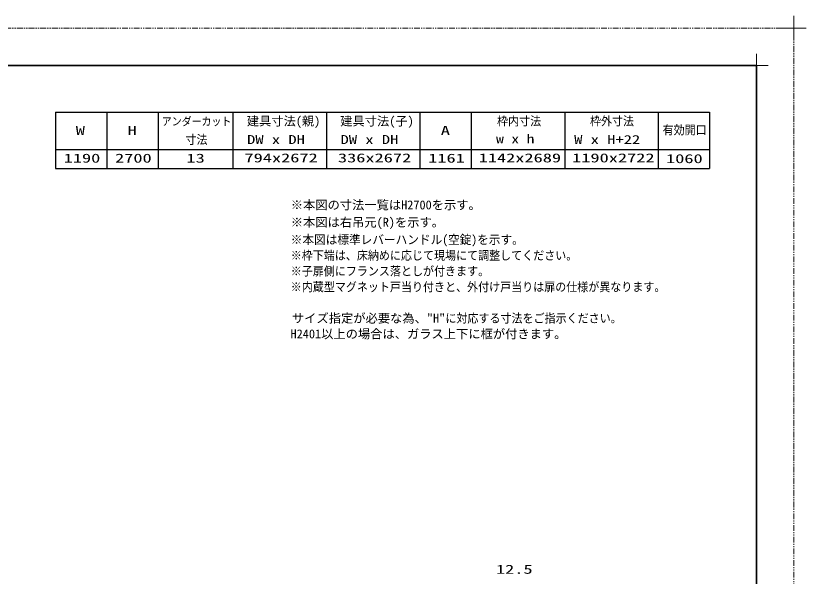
# Model space of a CAD drawing. Units: millimetres, scale not verified. Extents: x -1354 to 1306, y -607 to 607.
# Drawn here: x -445 to 400, y 7 to 607 of the extents above; entities that cross this region are included whole.
import ezdxf
from ezdxf.enums import TextEntityAlignment as Align

# ---------------------------------------------------------------- set-up
doc = ezdxf.new("R2010")
doc.units = ezdxf.units.MM
doc.header["$LTSCALE"] = 5
doc.linetypes.add('USER1', pattern=[2.5, 1.25, -0.25, 0.25, -0.25, 0.25, -0.25])
for name, color, linetype, lineweight in [('0-1_線(黄)', 2, 'Continuous', 15), ('0-3_陰線', 4, 'USER1', 9), ('0-D_線(白)', 7, 'Continuous', 30), ('1-1_寸法線', 3, 'Continuous', 13), ('1-4_DEFPOINTS', 7, 'Continuous', 5), ('1-6_図面枠', 7, 'Continuous', 35), ('1-7_一般', 7, 'Continuous', 5)]:
    doc.layers.add(name, color=color, linetype=linetype, lineweight=lineweight)
doc.styles.add('ＭＳ ゴシック', font='')
doc.styles.get('ＭＳ ゴシック').set_extended_font_data('MS Gothic')

# ---------------------------------------------------------------- blocks, each defined once
blk = doc.blocks.new('グループ-13-1')
at = {"layer": '1-7_一般'}
for p, q in [((62041.6, -14029.5), (62041.6, -13365.5)), ((61709.6, -13697.5), (62373.6, -13697.5))]:
    blk.add_line(p, q, dxfattribs=at)

msp = doc.modelspace()

# ---------------------------------------------------------------- linework, layer by layer
at = {"layer": '0-3_陰線'}
for p, q in [((387.036, 594), (-1292.964, 594)), ((387.036, -594), (387.036, 594))]:
    msp.add_line(p, q, dxfattribs=at)
at = {"layer": '0-D_線(白)'}
for p, q in [((-402.964, 504), (-402.964, 444)), ((-402.964, 504), (297.036, 504)), ((-347.964, 504), (-347.964, 444)), ((-292.964, 504), (-292.964, 444)), ((-212.964, 504), (-212.964, 444)), ((-112.964, 504), (-112.964, 444)), ((-12.964, 504), (-12.964, 444)), ((42.036, 504), (42.036, 444)), ((142.036, 504), (142.036, 444)), ((242.036, 504), (242.036, 444)), ((297.036, 504), (297.036, 444)), ((-402.964, 464), (297.036, 464)), ((-402.964, 444), (297.036, 444))]:
    msp.add_line(p, q, dxfattribs=at)
at = {"layer": '1-4_DEFPOINTS'}
for p, q in [((347.036, 541.55), (347.036, 566.45)), ((334.586, 554), (359.486, 554))]:
    msp.add_line(p, q, dxfattribs=at)
at = {"layer": '1-6_図面枠'}
msp.add_lwpolyline([(-1252.964, -554), (347.036, -554), (347.036, 554), (-1252.964, 554)], close=True, dxfattribs=at)

# ---------------------------------------------------------------- block references
at = {"layer": '0-3_陰線', "xscale": 0.04, "yscale": 0.04}
msp.add_blockref('グループ-13-1', (-2094.629, 1141.9), dxfattribs=at)

# ---------------------------------------------------------------- texts
at = {"layer": '0-1_線(黄)', "style": 'ＭＳ ゴシック'}
for s, height, width, p in [('アンダーカット', 8.659, 0.9, (-289.145, 487.275)), ('枠内寸法', 9.604, 0.9, (69.562, 487.002)), ('枠外寸法', 9.604, 0.9, (168.954, 487.002)), ('有効開口', 9.604, 0.9, (246.675, 477.449)), ('W', 9.604, 1.5, (-381.183, 476.91)), ('H', 9.604, 1.5, (-325.645, 476.91)), ('A', 9.604, 1.5, (9.355, 476.91)), ('寸法', 9.604, 0.9, (-263.813, 467.122)), ('DW x DH', 9.621, 1.35, (-197.899, 467.122)), ('DW x DH', 9.621, 1.35, (-97.899, 467.122)), ('w x h', 9.621, 1.25, (68.551, 467.877)), ('W x H+22', 9.621, 1.35, (152.065, 467.122)), ('1190', 9.604, 1.5, (-394.141, 447.218)), ('2700', 9.604, 1.5, (-339.141, 447.218)), ('13', 9.604, 1.5, (-262.746, 447.218)), ('794x2672', 9.604, 1.5, (-200.685, 447.491)), ('336x2672', 9.604, 1.5, (-100.685, 447.491)), ('1161', 9.604, 1.5, (-4.141, 447.218)), ('1142x2689', 9.604, 1.5, (49.87, 447.491)), ('1190x2722', 9.604, 1.5, (149.87, 447.491)), ('1060', 9.604, 1.5, (250.361, 446.703)), ('※本図は標準レバーハンドル(空錠)を示す。', 9.621, 0.95, (-151.165, 360.036)), ('※枠下端は、床納めに応じて現場にて調整してください。', 9.604, 0.9, (-151.165, 343.187)), ('※子扉側にフランス落としが付きます。', 9.604, 0.9, (-151.165, 326.376)), ('※内蔵型マグネット戸当り付きと、外付け戸当りは扉の仕様が異なります。', 9.604, 0.9, (-151.165, 309.507)), ('に対応する寸法をご指示ください。', 9.604, 0.9, (14.297, 275.936))]:
    msp.add_text(s, height=height, dxfattribs=dict(at, width=width)).set_placement(p, align=Align.BOTTOM_LEFT)
for s, height, p in [('建具寸法(親)', 9.604, (-198.15, 486.927)), ('建具寸法(子)', 9.604, (-98.15, 486.927)), ('※本図の寸法一覧はH2700を示す。', 9.621, (-151.165, 397.179)), ('※本図は右吊元(R)を示す。', 9.621, (-151.165, 378.607)), ('サイズ指定が必要な為、"H"', 9.621, (-149.895, 275.936)), ('H2401以上の場合は、ガラス上下に框が付きます。', 9.621, (-151.377, 259.124))]:
    msp.add_text(s, height=height, dxfattribs=at).set_placement(p, align=Align.BOTTOM_LEFT)
at = {"layer": '1-1_寸法線', "style": 'ＭＳ ゴシック', "width": 1.5}
msp.add_text('12.5', height=9.604, dxfattribs=at).set_placement((68.428, 7.18), align=Align.BOTTOM_LEFT)

doc.saveas('drawing.dxf')
